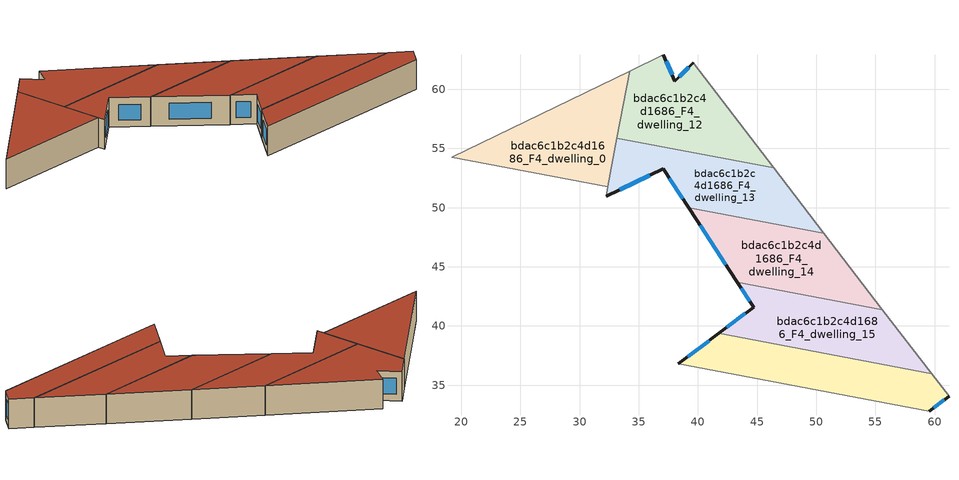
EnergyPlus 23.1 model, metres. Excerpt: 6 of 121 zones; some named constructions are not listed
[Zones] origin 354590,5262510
bdac6c1b2c4d1686_F4_dwelling_0
 floor to bdac6c1b2c4d1686_F3_dwelling_0 (EU_floor_Construction): 34.23,61.53 32.39,51.75 19.18,54.24 z12
 wall adiabatic (EU_wall_Construction): 34.23,61.53 19.18,54.24 z12:15
 wall to bdac6c1b2c4d1686_F4_dwelling_1 (EU_wall_Construction): 19.18,54.24 32.39,51.75 z12:15
 wall to bdac6c1b2c4d1686_F4_dwelling_12 (EU_wall_Construction): 33.16,55.86 34.23,61.53 z12:15
 wall to bdac6c1b2c4d1686_F4_dwelling_13 (EU_wall_Construction): 32.39,51.75 33.16,55.86 z12:15
 roof outside (EU_roof_Construction): 32.39,51.75 34.23,61.53 19.18,54.24 z15
bdac6c1b2c4d1686_F4_dwelling_12
 floor to bdac6c1b2c4d1686_F3_dwelling_12 (EU_floor_Construction): 39.59,62.24 46.41,53.36 33.16,55.86 34.23,61.53 37.08,62.91 38.04,60.7 z12
 wall outside (EU_wall_Construction): 39.59,62.24 38.04,60.7 37.08,62.91 z12:15
 wall adiabatic (EU_wall_Construction): 46.41,53.36 39.59,62.24 / 37.08,62.91 34.23,61.53 z12:15
 wall to bdac6c1b2c4d1686_F4_dwelling_13 (EU_wall_Construction): 33.16,55.86 46.41,53.36 z12:15
 window (EU_Window_Construction): 39.23,61.88 38.41,61.06 / 37.82,61.22 37.31,62.39 z12.7:14.3
 roof outside (EU_roof_Construction): 46.41,53.36 39.59,62.24 38.04,60.7 37.08,62.91 34.23,61.53 33.16,55.86 z15
bdac6c1b2c4d1686_F4_dwelling_13
 floor to bdac6c1b2c4d1686_F3_dwelling_13 (EU_floor_Construction): 46.41,53.36 50.66,47.83 39.23,49.99 37.08,53.28 32.24,50.97 33.16,55.86 z12
 wall outside (EU_wall_Construction): 32.24,50.97 37.08,53.28 39.23,49.99 z12:15
 wall adiabatic (EU_wall_Construction): 50.66,47.83 46.41,53.36 z12:15
 wall to bdac6c1b2c4d1686_F4_dwelling_14 (EU_wall_Construction): 39.23,49.99 50.66,47.83 z12:15
 wall to bdac6c1b2c4d1686_F4_dwelling_1 (EU_wall_Construction): 32.39,51.75 32.24,50.97 z12:15
 window (EU_Window_Construction): 37.59,52.5 38.73,50.76 / 33.38,51.51 35.95,52.73 z12.7:14.3
 roof outside (EU_roof_Construction): 50.66,47.83 46.41,53.36 33.16,55.86 32.24,50.97 37.08,53.28 39.23,49.99 z15
bdac6c1b2c4d1686_F4_dwelling_14
 floor to bdac6c1b2c4d1686_F3_dwelling_14 (EU_floor_Construction): 50.66,47.83 55.6,41.39 43.33,43.7 39.23,49.99 z12
 wall outside (EU_wall_Construction): 39.23,49.99 43.33,43.7 z12:15
 wall to bdac6c1b2c4d1686_F4_dwelling_15 (EU_wall_Construction): 43.33,43.7 55.6,41.39 z12:15
 wall adiabatic (EU_wall_Construction): 55.6,41.39 50.66,47.83 z12:15
 window (EU_Window_Construction): 40.2,48.51 42.37,45.18 z12.7:14.3
 roof outside (EU_roof_Construction): 55.6,41.39 50.66,47.83 39.23,49.99 43.33,43.7 z15
bdac6c1b2c4d1686_F4_dwelling_15
 floor to bdac6c1b2c4d1686_F3_dwelling_15 (EU_floor_Construction): 55.6,41.39 59.75,35.98 41.76,39.37 44.71,41.6 43.33,43.7 z12
 wall outside (EU_wall_Construction): 43.33,43.7 44.71,41.6 41.76,39.37 z12:15
 wall adiabatic (EU_wall_Construction): 59.75,35.98 55.6,41.39 z12:15
 wall to bdac6c1b2c4d1686_F4_dwelling_16 (EU_wall_Construction): 41.76,39.37 59.75,35.98 z12:15
 window (EU_Window_Construction): 44.01,41.08 42.45,39.9 / 43.66,43.21 44.38,42.09 z12.7:14.3
 roof outside (EU_roof_Construction): 59.75,35.98 55.6,41.39 43.33,43.7 44.71,41.6 41.76,39.37 z15
bdac6c1b2c4d1686_F4_dwelling_16
 floor to bdac6c1b2c4d1686_F3_dwelling_16 (EU_floor_Construction): 59.75,35.98 61.22,34.06 59.55,32.81 38.36,36.81 41.76,39.37 z12
 wall outside (EU_wall_Construction): 59.55,32.81 61.22,34.06 / 41.76,39.37 38.36,36.81 z12:15
 wall adiabatic (EU_wall_Construction): 61.22,34.06 59.75,35.98 z12:15
 wall to bdac6c1b2c4d1686_F4_dwelling_17 (EU_wall_Construction): 38.36,36.81 59.55,32.81 z12:15
 window (EU_Window_Construction): 59.95,33.1 60.83,33.77 / 40.96,38.77 39.16,37.41 z12.7:14.3
 roof outside (EU_roof_Construction): 61.22,34.06 59.75,35.98 41.76,39.37 38.36,36.81 59.55,32.81 z15
[SCHEDULE:FILE] Column Number=1; Rows to Skip at Top=0; Number of Hours of Data=8760; Column Separator=Comma; Interpolate to Timestep=No; Minutes per Item=60; Adjust Schedule for Daylight Savings=Yes
Name | File
EU_Step8_GainSchedule_bdac6c1b2c4d1686_F0_dwelling_7_f000 | ../../schedules/bdac6c1b2c4d1686/bdac6c1b2c4d1686_F0_dwelling_7_f000_gain.csv
EU_Step8_GainSchedule_bdac6c1b2c4d1686_F0_dwelling_8_f000 | ../../schedules/bdac6c1b2c4d1686/bdac6c1b2c4d1686_F0_dwelling_8_f000_gain.csv
EU_Step8_GainSchedule_bdac6c1b2c4d1686_F0_dwelling_9_f000 | ../../schedules/bdac6c1b2c4d1686/bdac6c1b2c4d1686_F0_dwelling_9_f000_gain.csv
EU_Step8_GainSchedule_bdac6c1b2c4d1686_F0_dwelling_10_f000 | ../../schedules/bdac6c1b2c4d1686/bdac6c1b2c4d1686_F0_dwelling_10_f000_gain.csv
EU_Step8_GainSchedule_bdac6c1b2c4d1686_F0_dwelling_11_f000 | ../../schedules/bdac6c1b2c4d1686/bdac6c1b2c4d1686_F0_dwelling_11_f000_gain.csv
EU_Step8_GainSchedule_bdac6c1b2c4d1686_F0_dwelling_12_f000 | ../../schedules/bdac6c1b2c4d1686/bdac6c1b2c4d1686_F0_dwelling_12_f000_gain.csv
EU_Step8_GainSchedule_bdac6c1b2c4d1686_F0_dwelling_13_f000 | ../../schedules/bdac6c1b2c4d1686/bdac6c1b2c4d1686_F0_dwelling_13_f000_gain.csv
EU_Step8_GainSchedule_bdac6c1b2c4d1686_F0_dwelling_14_f000 | ../../schedules/bdac6c1b2c4d1686/bdac6c1b2c4d1686_F0_dwelling_14_f000_gain.csv
EU_Step8_GainSchedule_bdac6c1b2c4d1686_F0_dwelling_15_f000 | ../../schedules/bdac6c1b2c4d1686/bdac6c1b2c4d1686_F0_dwelling_15_f000_gain.csv
EU_Step8_GainSchedule_bdac6c1b2c4d1686_F0_dwelling_16_f000 | ../../schedules/bdac6c1b2c4d1686/bdac6c1b2c4d1686_F0_dwelling_16_f000_gain.csv
EU_Step8_GainSchedule_bdac6c1b2c4d1686_F0_dwelling_17_f000 | ../../schedules/bdac6c1b2c4d1686/bdac6c1b2c4d1686_F0_dwelling_17_f000_gain.csv
EU_Step8_GainSchedule_bdac6c1b2c4d1686_F0_dwelling_18_f000 | ../../schedules/bdac6c1b2c4d1686/bdac6c1b2c4d1686_F0_dwelling_18_f000_gain.csv
EU_Step8_GainSchedule_bdac6c1b2c4d1686_F0_dwelling_19_f000 | ../../schedules/bdac6c1b2c4d1686/bdac6c1b2c4d1686_F0_dwelling_19_f000_gain.csv
EU_Step8_GainSchedule_bdac6c1b2c4d1686_F0_dwelling_20_f000 | ../../schedules/bdac6c1b2c4d1686/bdac6c1b2c4d1686_F0_dwelling_20_f000_gain.csv
EU_Step8_GainSchedule_bdac6c1b2c4d1686_F0_dwelling_21_f000 | ../../schedules/bdac6c1b2c4d1686/bdac6c1b2c4d1686_F0_dwelling_21_f000_gain.csv
EU_Step8_GainSchedule_bdac6c1b2c4d1686_F0_dwelling_22_f000 | ../../schedules/bdac6c1b2c4d1686/bdac6c1b2c4d1686_F0_dwelling_22_f000_gain.csv
EU_Step8_GainSchedule_bdac6c1b2c4d1686_F0_dwelling_23_f000 | ../../schedules/bdac6c1b2c4d1686/bdac6c1b2c4d1686_F0_dwelling_23_f000_gain.csv
EU_Step8_GainSchedule_bdac6c1b2c4d1686_F0_dwelling_24_f000 | ../../schedules/bdac6c1b2c4d1686/bdac6c1b2c4d1686_F0_dwelling_24_f000_gain.csv
EU_Step8_GainSchedule_bdac6c1b2c4d1686_F1_dwelling_17_f000 | ../../schedules/bdac6c1b2c4d1686/bdac6c1b2c4d1686_F1_dwelling_17_f000_gain.csv
EU_Step8_GainSchedule_bdac6c1b2c4d1686_F1_dwelling_18_f000 | ../../schedules/bdac6c1b2c4d1686/bdac6c1b2c4d1686_F1_dwelling_18_f000_gain.csv
EU_Step8_GainSchedule_bdac6c1b2c4d1686_F1_dwelling_19_f000 | ../../schedules/bdac6c1b2c4d1686/bdac6c1b2c4d1686_F1_dwelling_19_f000_gain.csv
EU_Step8_GainSchedule_bdac6c1b2c4d1686_F1_dwelling_20_f000 | ../../schedules/bdac6c1b2c4d1686/bdac6c1b2c4d1686_F1_dwelling_20_f000_gain.csv
EU_Step8_GainSchedule_bdac6c1b2c4d1686_F1_dwelling_21_f000 | ../../schedules/bdac6c1b2c4d1686/bdac6c1b2c4d1686_F1_dwelling_21_f000_gain.csv
EU_Step8_GainSchedule_bdac6c1b2c4d1686_F1_dwelling_22_f000 | ../../schedules/bdac6c1b2c4d1686/bdac6c1b2c4d1686_F1_dwelling_22_f000_gain.csv
EU_Step8_GainSchedule_bdac6c1b2c4d1686_F1_dwelling_23_f000 | ../../schedules/bdac6c1b2c4d1686/bdac6c1b2c4d1686_F1_dwelling_23_f000_gain.csv
